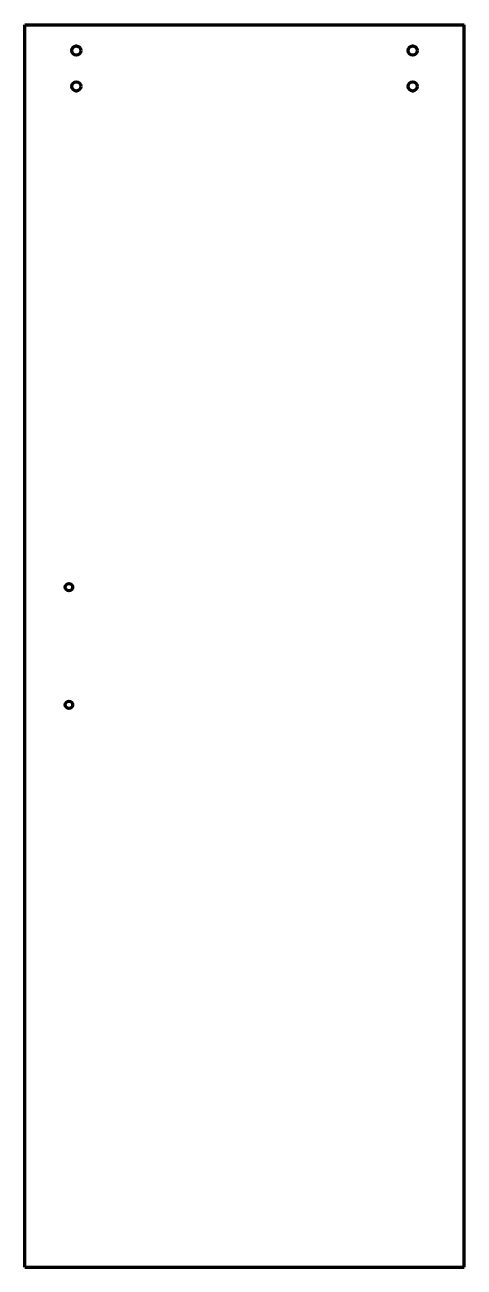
# Model space of a CAD drawing. Header units: inches. Extents: x 0 to 29.9, y 0 to 84.5.
import ezdxf

# ---------------------------------------------------------------- set-up
doc = ezdxf.new("R2010")
doc.units = ezdxf.units.IN
doc.header["$MEASUREMENT"] = 0
doc.layers.get('0').update_dxf_attribs({"linetype": 'CONTINUOUS'})

msp = doc.modelspace()

# ---------------------------------------------------------------- linework, layer by layer
at = {"color": 7, "lineweight": 90}
for p, q in [((0, 0), (0, 84.5)), ((0, 84.5), (29.875, 84.5)), ((29.875, 0), (29.875, 84.5)), ((0, 0), (29.875, 0))]:
    msp.add_line(p, q, dxfattribs=at)
for centre, radius in [((3.5, 82.75), 0.3125), ((26.375, 82.75), 0.3125), ((3.5, 80.3125), 0.3125), ((26.375, 80.3125), 0.3125), ((3, 46.25), 0.25), ((3, 38.25), 0.25)]:
    msp.add_circle(centre, radius, dxfattribs=at)

doc.saveas('drawing.dxf')
